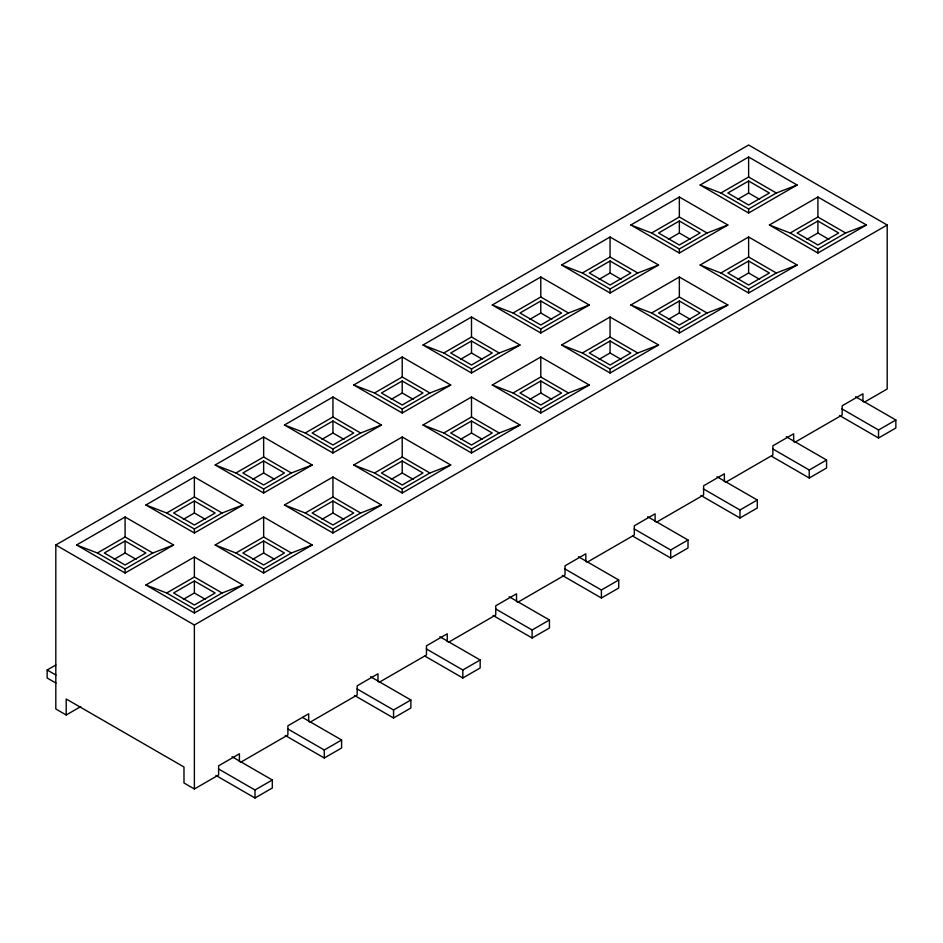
<?xml version="1.0" encoding="UTF-8"?>
<svg xmlns="http://www.w3.org/2000/svg" width="943" height="943" viewBox="0 0 943 943"><rect width="100%" height="100%" fill="white"/><g stroke="black" fill="none" stroke-linecap="round" stroke-linejoin="round"><path stroke-width="1.41" d="M80.756 706.602L66.199 714.994L55.814 708.995L55.814 544.995L748.624 144.998L887.186 225L887.186 388.999L864.153 402.307M76.595 544.995L125.089 517L173.595 544.995L125.089 573.002L76.595 544.995L97.377 552.999L125.089 568.994L152.801 552.999L173.595 544.995M145.882 505L194.376 476.993L242.87 505L194.376 532.995L145.882 505L166.663 513.004L194.376 528.999L222.088 513.004L242.87 505M215.157 464.993L263.651 436.998L312.157 464.993L263.651 493L215.157 464.993L235.939 472.997L263.651 489.004L291.363 472.997L312.157 464.993M284.444 424.998L332.938 397.003L381.432 424.998L332.938 452.994L284.444 424.998L305.226 433.002L332.938 448.998L360.65 433.002L381.432 424.998M353.719 385.003L402.213 356.996L450.719 385.003L402.213 412.999L353.719 385.003L374.501 392.995L402.213 409.003L429.925 392.995L450.719 385.003M423.006 344.997L471.5 317.001L519.994 344.997L471.5 373.004L423.006 344.997L443.788 353L471.5 368.996L499.212 353L519.994 344.997M492.281 305.002L540.787 277.006L589.281 305.002L540.787 332.997L492.281 305.002L513.075 313.005L540.787 329.001L568.499 313.005L589.281 305.002M561.568 265.007L610.062 236.999L658.556 265.007L610.062 293.002L561.568 265.007L582.35 272.998L610.062 289.006L637.774 272.998L658.556 265.007M630.843 225L679.349 197.004L727.843 225L679.349 253.007L630.843 225L651.637 233.004L679.349 248.999L707.061 233.004L727.843 225M700.13 185.005L748.624 157.009L797.118 185.005L748.624 213L700.13 185.005L720.912 193.009L748.624 209.004L776.337 193.009L797.118 185.005M97.377 552.999L125.089 537.003L152.801 552.999M166.663 513.004L194.376 496.996L222.088 513.004M235.939 472.997L263.651 457.001L291.363 472.997M305.226 433.002L332.938 416.995L360.65 433.002M374.501 392.995L402.213 377L429.925 392.995M443.788 353L471.5 337.005L499.212 353M513.075 313.005L540.787 296.998L568.499 313.005M582.35 272.998L610.062 257.003L637.774 272.998M651.637 233.004L679.349 217.008L707.061 233.004M720.912 193.009L748.624 177.001L776.337 193.009M125.089 540.999L104.308 552.999L125.089 564.998L145.882 552.999L125.089 540.999L125.089 552.999L114.091 559.352M194.376 501.004L173.595 513.004L194.376 525.003L215.157 513.004L194.376 501.004L194.376 513.004L205.374 519.345M263.651 460.997L242.87 472.997L263.651 484.997L284.444 472.997L263.651 460.997L263.651 472.997L274.661 479.35M332.938 421.002L312.157 433.002L332.938 445.002L353.719 433.002L332.938 421.002L332.938 433.002L343.936 439.355M402.213 380.996L381.432 392.995L402.213 404.995L423.006 392.995L402.213 380.996L402.213 392.995L391.215 399.349M471.5 341.001L450.719 353L471.5 365L492.281 353L471.5 341.001L471.5 353L460.502 359.354M540.787 301.006L519.994 313.005L540.787 325.005L561.568 313.005L540.787 301.006L540.787 313.005L551.785 319.359M610.062 260.999L589.281 272.998L610.062 284.998L630.843 272.998L610.062 260.999L610.062 272.998L621.072 279.352M679.349 221.004L658.556 233.004L679.349 245.003L700.13 233.004L679.349 221.004L679.349 233.004L668.339 239.357M748.624 181.009L727.843 193.009L748.624 205.008L769.405 193.009L748.624 181.009L748.624 193.009L759.634 199.362M183.366 519.345L194.376 513.004M252.653 479.35L263.651 472.997M321.928 439.355L332.938 433.002M529.777 319.359L540.787 313.005M599.064 279.352L610.062 272.998M737.626 199.362L748.624 193.009M145.882 585.002L194.376 556.995L242.87 585.002L194.376 612.997L145.882 585.002L166.663 592.994L194.376 609.001L222.088 592.994L242.87 585.002M215.157 544.995L263.651 517L312.157 544.995L263.651 573.002L215.157 544.995L235.939 552.999L263.651 568.994L291.363 552.999L312.157 544.995M284.444 505L332.938 476.993L381.432 505L332.938 532.995L284.444 505L305.226 513.004L332.938 528.999L360.65 513.004L381.432 505M353.719 464.993L402.213 436.998L450.719 464.993L402.213 493L353.719 464.993L374.501 472.997L402.213 489.004L429.925 472.997L450.719 464.993M423.006 424.998L471.5 397.003L519.994 424.998L471.5 452.994L423.006 424.998L443.788 433.002L471.5 448.998L499.212 433.002L519.994 424.998M492.281 385.003L540.787 356.996L589.281 385.003L540.787 412.999L492.281 385.003L513.075 392.995L540.787 409.003L568.499 392.995L589.281 385.003M561.568 344.997L610.062 317.001L658.556 344.997L610.062 373.004L561.568 344.997L582.35 353L610.062 368.996L637.774 353L658.556 344.997M630.843 305.002L679.349 277.006L727.843 305.002L679.349 332.997L630.843 305.002L651.637 313.005L679.349 329.001L707.061 313.005L727.843 305.002M700.13 265.007L748.624 236.999L797.118 265.007L748.624 293.002L700.13 265.007L720.912 272.998L748.624 289.006L776.337 272.998L797.118 265.007M769.405 225L817.911 197.004L866.405 225L817.911 253.007L769.405 225L790.199 233.004L817.911 248.999L845.623 233.004L866.405 225M166.663 592.994L194.376 576.998L222.088 592.994M235.939 552.999L263.651 537.003L291.363 552.999M305.226 513.004L332.938 496.996L360.65 513.004M374.501 472.997L402.213 457.001L429.925 472.997M443.788 433.002L471.5 416.995L499.212 433.002M513.075 392.995L540.787 377L568.499 392.995M582.35 353L610.062 337.005L637.774 353M651.637 313.005L679.349 296.998L707.061 313.005M720.912 272.998L748.624 257.003L776.337 272.998M790.199 233.004L817.911 217.008L845.623 233.004M194.376 580.994L173.595 592.994L194.376 604.993L215.157 592.994L194.376 580.994L194.376 592.994L183.366 599.347M263.651 540.999L242.87 552.999L263.651 564.998L284.444 552.999L263.651 540.999L263.651 552.999L252.653 559.352M332.938 501.004L312.157 513.004L332.938 525.003L353.719 513.004L332.938 501.004L332.938 513.004L343.936 519.345M402.213 460.997L381.432 472.997L402.213 484.997L423.006 472.997L402.213 460.997L402.213 472.997L391.215 479.35M471.5 421.002L450.719 433.002L471.5 445.002L492.281 433.002L471.5 421.002L471.5 433.002L482.498 439.355M540.787 380.996L519.994 392.995L540.787 404.995L561.568 392.995L540.787 380.996L540.787 392.995L529.777 399.349M610.062 341.001L589.281 353L610.062 365L630.843 353L610.062 341.001L610.062 353L621.072 359.354M679.349 301.006L658.556 313.005L679.349 325.005L700.13 313.005L679.349 301.006L679.349 313.005L690.347 319.359M748.624 260.999L727.843 272.998L748.624 284.998L769.405 272.998L748.624 260.999L748.624 272.998L737.626 279.352M817.911 221.004L797.118 233.004L817.911 245.003L838.692 233.004L817.911 221.004L817.911 233.004L828.909 239.357M55.967 683.086L47.15 677.993L47.15 670.001L55.814 665.004M321.928 519.345L332.938 513.004M460.502 439.355L471.5 433.002M599.064 359.354L610.062 353M668.339 319.359L679.349 313.005M806.902 239.357L817.911 233.004M55.814 544.995L194.376 624.997L887.186 225M66.199 714.994L66.199 698.999L183.979 767.001L183.979 782.996L194.376 788.996L218.623 774.993L218.623 765.799L239.404 753.799L239.404 761.685M240.654 762.274L287.898 734.998L287.898 725.792L308.691 713.792L308.691 721.678M309.929 722.279L357.185 695.003L357.185 685.797L377.966 673.797L377.966 681.683M379.216 682.284L426.472 654.996L426.472 645.802L447.253 633.802L447.253 641.688M448.491 642.277L495.747 615.001L495.747 605.795L516.528 593.795L516.528 601.681M517.778 602.282L565.034 574.994L565.034 565.8L585.815 553.8L585.815 561.686M587.053 562.287L634.309 534.999L634.309 525.805L655.102 513.805L655.102 521.691M656.34 522.281L703.596 495.004L703.596 485.798L724.377 473.799L724.377 481.684M725.627 482.286L772.871 454.998L772.871 445.803L793.664 433.804L793.664 441.689M794.902 442.279L842.158 415.003L842.158 405.796L862.939 393.797L862.939 401.683M218.47 768.91L254.999 789.998L272.315 779.991L272.315 787.994L254.999 798.002L215.947 775.452M287.745 728.904L324.274 749.991L341.602 739.996L341.602 747.999L324.274 757.995L285.222 735.457M357.032 688.909L393.561 709.996L410.877 700.001L410.877 707.993L393.561 718L354.509 695.451M426.307 648.902L462.836 670.001L480.164 659.994L480.164 667.998L462.836 677.993L425.045 656.175M495.594 608.907L532.123 629.995L549.439 619.999L549.439 628.003L532.123 637.998L493.071 615.449M564.869 568.912L601.398 590L618.726 580.004L618.726 587.996L601.398 598.003L562.358 575.454M634.156 528.905L670.685 550.005L688.001 539.997L688.001 548.001L670.685 557.997L632.894 536.178M703.431 488.91L739.972 509.998L757.288 500.002L757.288 508.006L739.972 518.002L700.92 495.452M772.718 448.915L809.247 470.003L826.563 459.995L826.563 467.999L809.247 478.007L771.457 456.188M842.005 408.908L878.534 429.996L895.85 420L895.85 428.004L878.534 438L839.482 415.462M679.349 233.004L690.347 239.357M748.624 272.998L759.634 279.352M855.537 396.732L895.85 420M786.262 436.727L826.563 459.995M716.975 476.734L757.288 500.002M471.5 353L482.498 359.354M540.787 392.995L551.785 399.349M647.7 516.729L688.001 539.997M402.213 392.995L413.223 399.349M578.413 556.724L618.726 580.004M402.213 472.997L413.223 479.35M509.137 596.73L549.439 619.999M439.851 636.725L480.164 659.994M263.651 552.999L274.661 559.352M370.564 676.72L410.877 700.001M125.089 552.999L136.098 559.352M194.376 592.994L205.374 599.347M302.55 717.446L341.602 739.996M232.002 756.722L272.315 779.991M47.15 670.001L55.967 675.094M878.534 429.996L878.534 438M817.911 197.004L817.911 217.008M817.911 248.999L817.911 253.007M809.247 470.003L809.247 478.007M748.624 157.009L748.624 177.001M748.624 209.004L748.624 213M748.624 236.999L748.624 257.003M748.624 289.006L748.624 293.002M739.972 509.998L739.972 518.002M679.349 197.004L679.349 217.008M679.349 248.999L679.349 253.007M679.349 277.006L679.349 296.998M679.349 329.001L679.349 332.997M670.685 550.005L670.685 557.997M610.062 236.999L610.062 257.003M610.062 289.006L610.062 293.002M610.062 317.001L610.062 337.005M610.062 368.996L610.062 373.004M601.398 590L601.398 598.003M540.787 277.006L540.787 296.998M540.787 329.001L540.787 332.997M540.787 356.996L540.787 377M540.787 409.003L540.787 412.999M532.123 629.995L532.123 637.998M471.5 317.001L471.5 337.005M471.5 368.996L471.5 373.004M471.5 397.003L471.5 416.995M471.5 448.998L471.5 452.994M462.836 670.001L462.836 677.993M402.213 356.996L402.213 377M402.213 409.003L402.213 412.999M402.213 436.998L402.213 457.001M402.213 489.004L402.213 493M393.561 709.996L393.561 718M332.938 397.003L332.938 416.995M332.938 448.998L332.938 452.994M332.938 476.993L332.938 496.996M332.938 528.999L332.938 532.995M324.274 749.991L324.274 757.995M263.651 436.998L263.651 457.001M263.651 489.004L263.651 493M263.651 517L263.651 537.003M263.651 568.994L263.651 573.002M254.999 789.998L254.999 798.002M194.376 476.993L194.376 496.996M194.376 528.999L194.376 532.995M194.376 556.995L194.376 576.998M194.376 609.001L194.376 612.997M194.376 624.997L194.376 788.996M125.089 517L125.089 537.003M125.089 568.994L125.089 573.002"/></g></svg>
